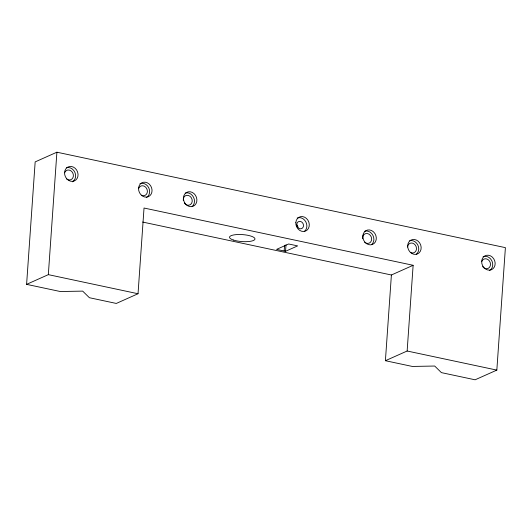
<?xml version="1.0" encoding="UTF-8"?>
<svg xmlns="http://www.w3.org/2000/svg" width="532" height="532" viewBox="0 0 532 532"><rect width="100%" height="100%" fill="white"/><g stroke="black" fill="none" stroke-linecap="round" stroke-linejoin="round"><path stroke-width="0.8" d="M413.131 265.295L144.026 208.025L138.034 293.737L116.302 303.44L89.389 297.714L82.679 291.124L60.302 291.523L26.6 284.354L35.165 161.901L56.897 152.199L505.4 247.646L496.835 370.099L475.103 379.801L441.4 372.626L434.691 366.036L412.313 366.442L385.401 360.709L391.399 274.997L413.131 265.295L407.14 351.014L385.401 360.709M26.6 284.354L48.332 274.645L56.897 152.199M284.168 250.991L284.567 245.279M285.551 251.29L297.621 245.897L288.65 243.988L276.58 249.382L285.551 251.29L286.003 244.76M142.623 222.05L391.399 274.997M48.332 274.645L138.034 293.737M407.14 351.014L496.835 370.099M64.651 172.794A5.107 4.369 65.9 0 1 70.749 170.706A5.107 4.369 65.9 0 1 72.811 177.921A5.107 4.369 65.9 0 1 66.354 178.752M138.653 188.547A5.107 4.369 65.9 0 1 144.385 186.253A5.107 4.369 65.9 0 1 147.138 192.923A5.107 4.369 65.9 0 1 141.406 195.217M183.327 200.624A5.107 4.369 65.9 0 1 188.481 195.483A5.107 4.369 65.9 0 1 191.666 203.211A5.107 4.369 65.9 0 1 184.331 203.064M362.731 238.802A5.107 4.369 65.9 0 1 367.492 233.561A5.107 4.369 65.9 0 1 371.396 240.65A5.107 4.369 65.9 0 1 364.613 242.22M407.519 247.048A5.107 4.369 65.9 0 1 412.732 243.21A5.107 4.369 65.9 0 1 416.357 249.794A5.107 4.369 65.9 0 1 410.511 252.487M481.759 261.564A5.107 4.369 65.9 0 1 488.21 259.716A5.107 4.369 65.9 0 1 489.48 267.343A5.107 4.369 65.9 0 1 482.591 266.539M66.513 167.72A7.661 6.55 65.9 0 1 74.979 172.548A7.661 6.55 65.9 0 1 72.332 181.824M139.976 183.653A7.661 6.55 65.9 0 1 148.847 187.995A7.661 6.55 65.9 0 1 146.333 197.572M185.369 193.016A7.661 6.55 65.9 0 1 193.555 197.239A7.661 6.55 65.9 0 1 192.138 206.489M364.772 231.194A7.661 6.55 65.9 0 1 372.952 235.417A7.661 6.55 65.9 0 1 371.542 244.667M409.62 240.743A7.661 6.55 65.9 0 1 417.806 244.959A7.661 6.55 65.9 0 1 416.396 254.21M483.083 256.677A7.661 6.55 65.9 0 1 491.954 261.012A7.661 6.55 65.9 0 1 489.44 270.595M296.59 224.703A3.83 3.278 65.9 0 1 298 227.27M297.215 218.014A7.661 6.55 65.9 0 1 305.787 221.758A7.661 6.55 65.9 0 1 304.53 231.3M64.578 172.474A7.661 6.55 65.9 0 0 74.227 180.986A7.661 6.55 65.9 0 0 75.118 168.258A7.661 6.55 65.9 0 0 64.578 172.474M138.579 188.222A7.661 6.55 65.9 0 0 148.229 196.734A7.661 6.55 65.9 0 0 149.12 184.012A7.661 6.55 65.9 0 0 138.579 188.222M183.434 197.771A7.661 6.55 65.9 0 0 193.083 206.276A7.661 6.55 65.9 0 0 193.967 193.555A7.661 6.55 65.9 0 0 183.434 197.771M362.837 235.949A7.661 6.55 65.9 0 0 372.486 244.461A7.661 6.55 65.9 0 0 373.371 231.733A7.661 6.55 65.9 0 0 362.837 235.949M407.685 245.491A7.661 6.55 65.9 0 0 417.334 254.003A7.661 6.55 65.9 0 0 418.225 241.275A7.661 6.55 65.9 0 0 407.685 245.491M481.693 261.245A7.661 6.55 65.9 0 0 491.335 269.751A7.661 6.55 65.9 0 0 492.226 257.029A7.661 6.55 65.9 0 0 481.693 261.245M233.515 240.078A12.761 3.498 4 0 0 254.642 239.699A12.761 3.498 4 0 0 238.589 234.499A12.761 3.498 4 0 0 233.515 240.078M295.825 222.582A7.661 6.55 65.9 0 0 305.468 231.094A7.661 6.55 65.9 0 0 306.359 218.373A7.661 6.55 65.9 0 0 295.825 222.582M296.77 224.378A3.83 3.278 65.9 0 0 301.597 228.634A3.83 3.278 65.9 0 0 302.043 222.27A3.83 3.278 65.9 0 0 296.77 224.378"/></g></svg>
